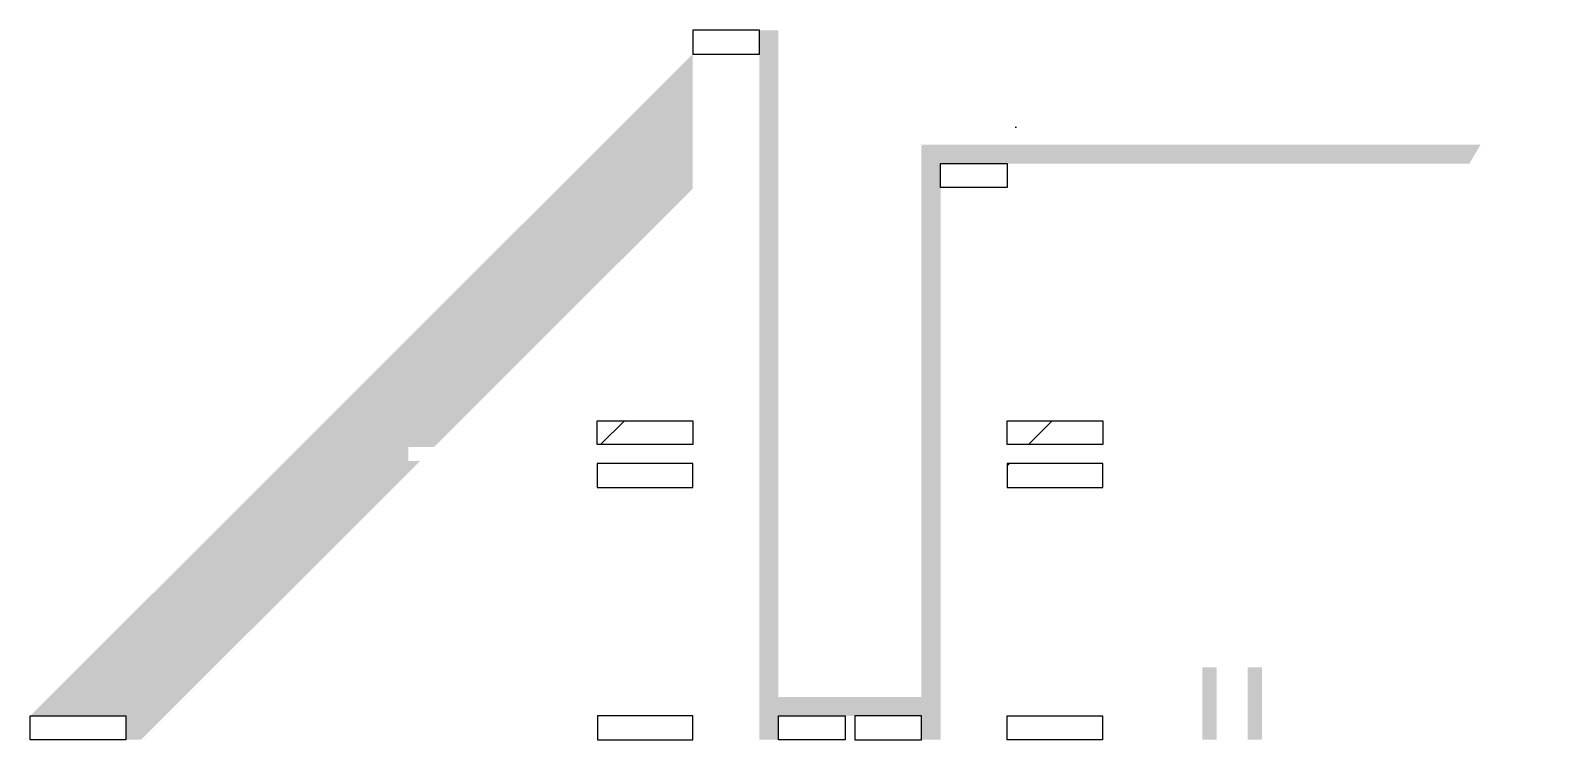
# Model space of a CAD drawing. Header units: metres. Extents: x -10116 to -7572, y 14254 to 15527.
# Drawn here: x -10116.5 to -9639.2, y 15294.3 to 15517.8 of the extents above; entities that cross this region are included whole.
import ezdxf

# ---------------------------------------------------------------- set-up
doc = ezdxf.new("R2010")
doc.units = ezdxf.units.M
for name, color, linetype in [('CONCRETO', 251, 'Continuous'), ('Hachura', 253, 'Continuous'), ('Madeira', 126, 'Continuous')]:
    doc.layers.add(name, color=color, linetype=linetype)

msp = doc.modelspace()

# ---------------------------------------------------------------- hatches: boundary and pattern name
at = {"layer": 'CONCRETO'}
h = msp.add_hatch(dxfattribs=at)
h.set_pattern_fill('AR-CONC', scale=4)
h.paths.add_polyline_path([(-9881, 15517.8), (-9881, 15307.8), (-9836, 15307.8), (-9836, 15481.8), (-9660, 15481.8), (-9639.2, 15517.8)])
h = msp.add_hatch(dxfattribs=at)
h.set_pattern_fill('AR-CONC', scale=4)
h.paths.add_polyline_path([(-9878.7, 15407.3), (-9863.9, 15407.3), (-9863.9, 15407.3), (-9863.9, 15422.8), (-9863.9, 15422.8), (-9878.7, 15422.8), (-9878.7, 15422.8), (-9878.7, 15407.3)])
h = msp.add_hatch(dxfattribs=at)
h.set_pattern_fill('AR-CONC', scale=4)
h.paths.add_polyline_path([(-9853.4, 15407.3), (-9838.6, 15407.3), (-9838.6, 15407.3), (-9838.6, 15422.8), (-9838.6, 15422.8), (-9853.4, 15422.8), (-9853.4, 15422.8), (-9853.4, 15407.3)])
h = msp.add_hatch(dxfattribs=at)
h.set_pattern_fill('AR-CONC', scale=4)
h.paths.add_polyline_path([(-9866.9, 15309.8), (-9851.1, 15309.8), (-9851.1, 15309.8), (-9851.1, 15325.8), (-9851.1, 15325.8), (-9866.9, 15325.8), (-9866.9, 15325.8), (-9866.9, 15309.8)])
at = {"layer": 'Hachura'}
h = msp.add_hatch(dxfattribs=at)
h.set_pattern_fill('ANSI31', scale=30)
h.paths.add_polyline_path([(-9908, 15517.8), (-9887, 15517.8), (-9887, 15510.3), (-9908, 15510.3)])
h = msp.add_hatch(color=8, dxfattribs=at)
h.dxf.hatch_style = 1
h.paths.add_polyline_path([(-9881, 15517.8), (-9887, 15517.8), (-9887, 15517.8), (-9887, 15294.3), (-9887, 15294.3), (-9881, 15294.3), (-9881, 15294.3), (-9881, 15517.8)])
h = msp.add_hatch(color=8, dxfattribs=at)
h.dxf.hatch_style = 1
h.paths.add_polyline_path([(-9908, 15467.9), (-9908, 15510.3), (-10116.5, 15301.8), (-10086.4, 15301.8), (-10086.4, 15294.3), (-10081.6, 15294.3), (-9993.8, 15382.1), (-9997.5, 15382.1), (-9997.5, 15386.5), (-9989.4, 15386.5)])
h = msp.add_hatch(color=8, dxfattribs=at)
h.dxf.hatch_style = 1
h.paths.add_polyline_path([(-9660, 15481.8), (-9836, 15481.8), (-9836, 15481.8), (-9836, 15475.8), (-9836, 15475.8), (-9663.5, 15475.8), (-9663.5, 15475.8), (-9660, 15481.8)])
h = msp.add_hatch(color=8, dxfattribs=at)
h.dxf.hatch_style = 1
h.paths.add_polyline_path([(-9830, 15475.8), (-9836, 15475.8), (-9836, 15475.8), (-9836, 15294.3), (-9836, 15294.3), (-9830, 15294.3), (-9830, 15294.3), (-9830, 15475.8)])
h = msp.add_hatch(dxfattribs=at)
h.set_pattern_fill('ANSI31', scale=30)
h.paths.add_polyline_path([(-9830, 15475.8), (-9809, 15475.8), (-9809, 15468.3), (-9830, 15468.3)])
h = msp.add_hatch(dxfattribs=at)
h.set_pattern_fill('ANSI31', scale=30)
h.paths.add_polyline_path([(-9908, 15387.3), (-9908, 15394.8), (-9938.1, 15394.8), (-9938.1, 15387.3)])
h = msp.add_hatch(dxfattribs=at)
h.set_pattern_fill('ANSI31', scale=30)
h.paths.add_polyline_path([(-9778.9, 15387.3), (-9778.9, 15394.8), (-9809, 15394.8), (-9809, 15387.3)])
h = msp.add_hatch(dxfattribs=at)
h.set_pattern_fill('ANSI32', scale=20)
h.paths.add_polyline_path([(-9997.5, 15382.1), (-9997.5, 15386.5), (-9952.5, 15386.5), (-9952.5, 15382.1)])
h = msp.add_hatch(dxfattribs=at)
h.set_pattern_fill('ANSI31', scale=30)
h.paths.add_polyline_path([(-9938.1, 15373.8), (-9908, 15373.8), (-9908, 15381.3), (-9938.1, 15381.3)])
h = msp.add_hatch(dxfattribs=at)
h.set_pattern_fill('ANSI31', scale=30)
h.paths.add_polyline_path([(-9809, 15373.8), (-9778.9, 15373.8), (-9778.9, 15381.3), (-9809, 15381.3)])
h = msp.add_hatch(color=8, dxfattribs=at)
h.dxf.hatch_style = 1
h.paths.add_polyline_path([(-9747.6, 15294.3), (-9743.1, 15294.3), (-9743.1, 15317.1), (-9747.6, 15317.1)])
h = msp.add_hatch(color=8, dxfattribs=at)
h.dxf.hatch_style = 1
h.paths.add_polyline_path([(-9733.3, 15294.3), (-9728.8, 15294.3), (-9728.8, 15317.1), (-9733.3, 15317.1)])
h = msp.add_hatch(color=8, dxfattribs=at)
h.dxf.hatch_style = 1
h.paths.add_polyline_path([(-9836, 15307.8), (-9881, 15307.8), (-9881, 15307.8), (-9881, 15301.8), (-9881, 15301.8), (-9836, 15301.8), (-9836, 15301.8), (-9836, 15307.8)])
h = msp.add_hatch(dxfattribs=at)
h.set_pattern_fill('ANSI31', scale=30)
h.paths.add_polyline_path([(-10086.4, 15294.3), (-10086.4, 15301.8), (-10116.5, 15301.8), (-10116.5, 15294.3)])
h = msp.add_hatch(dxfattribs=at)
h.set_pattern_fill('ANSI31', scale=30)
h.paths.add_polyline_path([(-9938, 15294.3), (-9908, 15294.3), (-9908, 15301.8), (-9938, 15301.8)])
h = msp.add_hatch(dxfattribs=at)
h.set_pattern_fill('ANSI31', scale=30)
h.paths.add_polyline_path([(-9881, 15301.8), (-9860, 15301.8), (-9860, 15294.3), (-9881, 15294.3)])
h = msp.add_hatch(dxfattribs=at)
h.set_pattern_fill('ANSI31', scale=30)
h.paths.add_polyline_path([(-9836, 15294.3), (-9836, 15301.8), (-9857, 15301.8), (-9857, 15294.3)])
h = msp.add_hatch(dxfattribs=at)
h.set_pattern_fill('ANSI31', scale=30)
h.paths.add_polyline_path([(-9779, 15301.8), (-9809, 15301.8), (-9809, 15294.3), (-9779, 15294.3)])

# ---------------------------------------------------------------- linework, layer by layer
at = {"layer": 'Madeira'}
for points in [[(-9908, 15510.3), (-9887, 15510.3), (-9887, 15517.8), (-9908, 15517.8)], [(-9809, 15468.3), (-9830, 15468.3), (-9830, 15475.8), (-9809, 15475.8)], [(-9938.1, 15394.8), (-9908, 15394.8), (-9908, 15387.3), (-9938.1, 15387.3)], [(-9809, 15394.8), (-9778.9, 15394.8), (-9778.9, 15387.3), (-9809, 15387.3)], [(-9938.1, 15373.8), (-9908, 15373.8), (-9908, 15381.3), (-9938.1, 15381.3)], [(-9809, 15373.8), (-9778.9, 15373.8), (-9778.9, 15381.3), (-9809, 15381.3)], [(-10116.5, 15301.8), (-10086.4, 15301.8), (-10086.4, 15294.3), (-10116.5, 15294.3)], [(-9938, 15294.3), (-9908, 15294.3), (-9908, 15301.8), (-9938, 15301.8)], [(-9860, 15294.3), (-9881, 15294.3), (-9881, 15301.8), (-9860, 15301.8)], [(-9857, 15294.3), (-9836, 15294.3), (-9836, 15301.8), (-9857, 15301.8)], [(-9779, 15294.3), (-9809, 15294.3), (-9809, 15301.8), (-9779, 15301.8)]]:
    msp.add_lwpolyline(points, close=True, dxfattribs=at)

doc.saveas('drawing.dxf')
